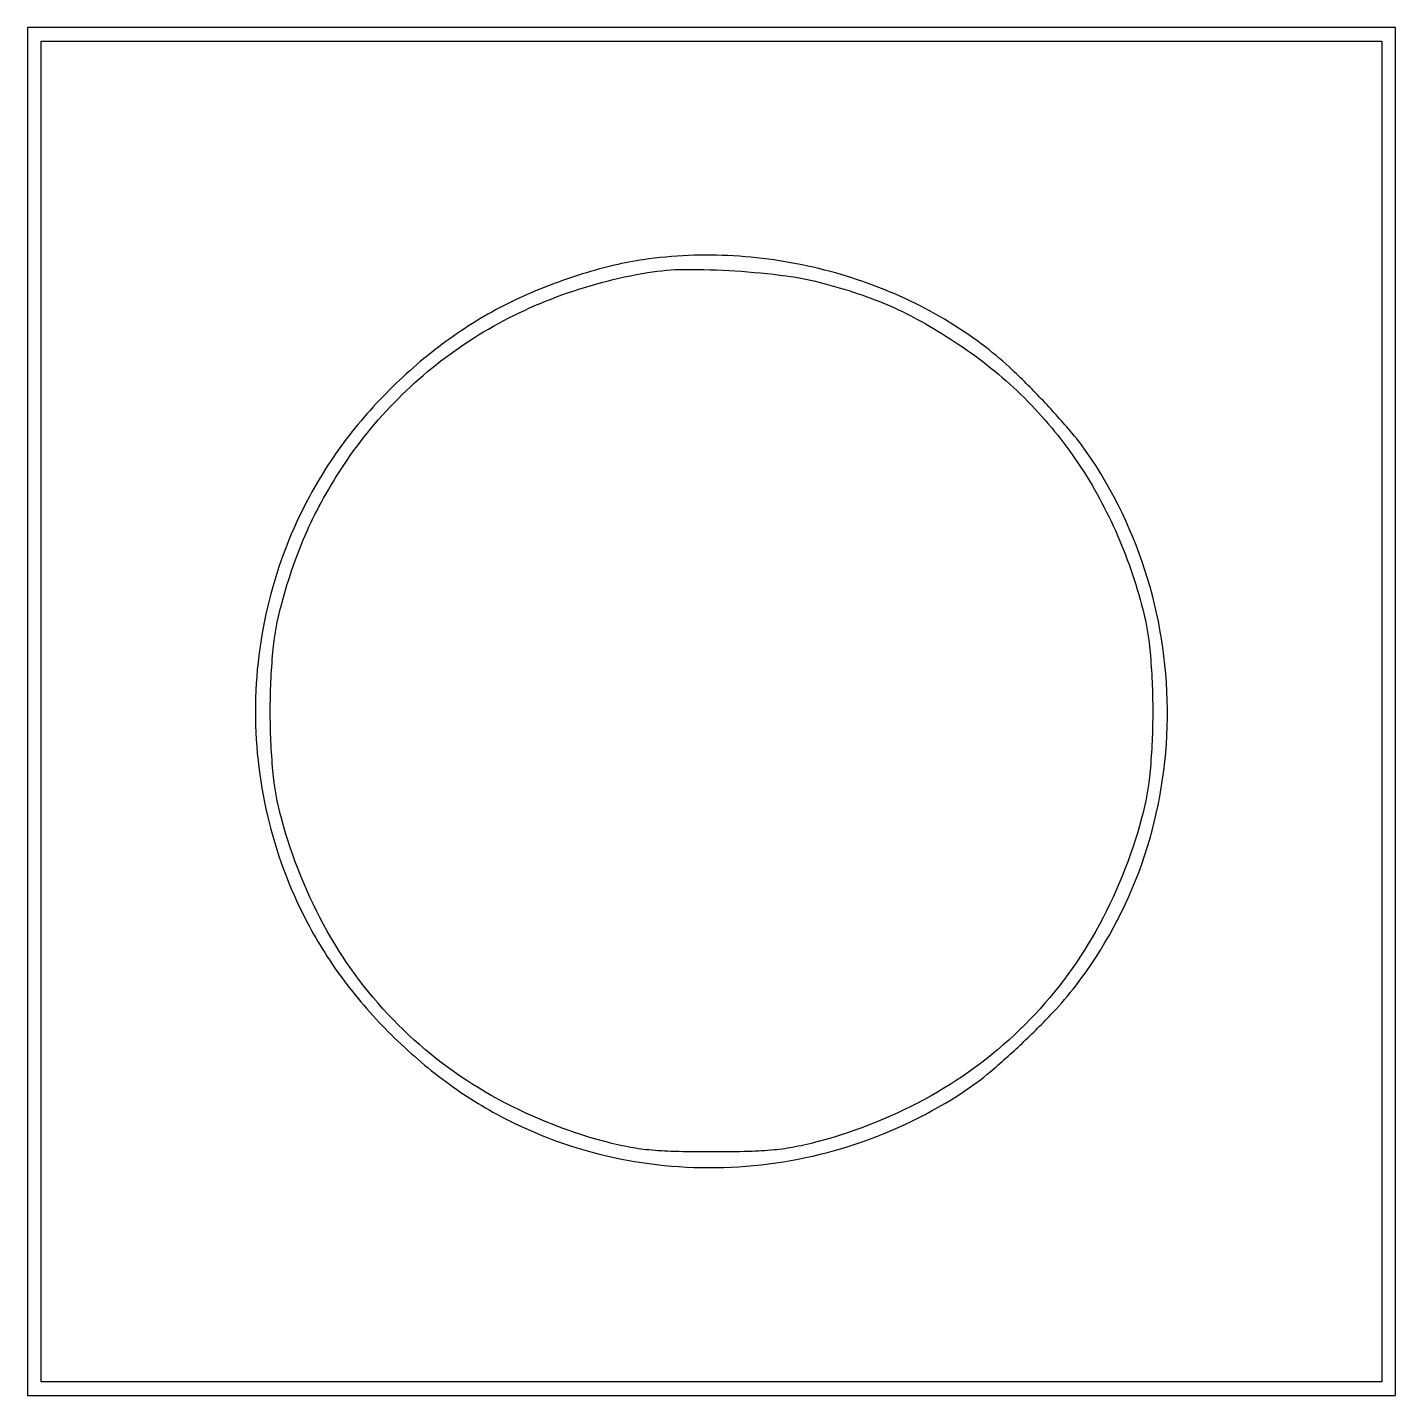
# Model space of a CAD drawing. Extents: x 50 to 351, y 49 to 350.
import ezdxf

# ---------------------------------------------------------------- set-up
doc = ezdxf.new("R2010")
doc.units = 0

msp = doc.modelspace()

# ---------------------------------------------------------------- linework, layer by layer
for points in [[(50, 199.5), (50, 49), (200.5, 49), (351, 49), (351, 199.5), (351, 350), (200.5, 350), (50, 350)], [(348, 199.5), (348, 52), (200.5, 52), (53, 52), (53, 199.5), (53, 347), (200.5, 347), (348, 347)]]:
    msp.add_lwpolyline(points, close=True)
for points in [[(185.5, 298.890854, 0.022783), (179.142874, 297.676289, 0.016275), (172.154875, 295.765718, 0.015811), (165.043875, 293.321669, 0.017243), (158.30757, 290.496183, 0.042946), (144.585369, 282.685334, 0.03837), (131.835313, 272.374558, 0.038239), (120.76789, 260.196097, 0.041896), (112.055467, 246.824016, 0.062001), (103.178087, 223.927308, 0.061585), (100.157938, 199.5, 0.061585), (103.178087, 175.072692, 0.062001), (112.055467, 152.175984, 0.040485), (120.288858, 139.460978, 0.035768), (130.784249, 127.663857, 0.035782), (142.849207, 117.48753, 0.040602), (155.762907, 109.60568, 0.067231), (180.303939, 101.129132, 0.065297), (206.464898, 99.349963, 0.06494), (232.329213, 104.383308, 0.065206), (255.998401, 115.879066, 0.02998), (261.787855, 120.210301, 0.013812), (268.805664, 126.488958, 0.013841), (275.575295, 133.255469, 0.025475), (280.633449, 139.175984, 0.079763), (295.130718, 165.910769, 0.07705), (300.757913, 196.164533, 0.076504), (296.971431, 226.892383, 0.076911), (284.120934, 254.998401, 0.02998), (279.789699, 260.787855, 0.013812), (273.511042, 267.805664, 0.013841), (266.744531, 274.575295, 0.025475), (260.824016, 279.633449, 0.053192), (244.246172, 289.792564, 0.048339), (225.363364, 296.619097, 0.04796), (205.36931, 299.732011, 0.0505)], [(225.5, 293.61257, -0.015886), (233.759838, 291.061753, -0.023644), (240.788675, 288.26593, -0.023765), (247.495718, 284.830438, -0.016281), (254.773729, 280.333557, -0.046227), (268.534985, 269.241618, -0.046765), (279.965199, 255.849999, -0.04599), (288.863847, 240.350157, -0.041902), (295.108774, 223, -0.042574), (296.971244, 212.566473, -0.022892), (297.569788, 199.5, -0.022892), (296.971244, 186.433527, -0.042574), (295.108774, 176, -0.062256), (285.030411, 151.206909, -0.068846), (269.418419, 130.581581, -0.068846), (248.793091, 114.969589, -0.062256), (224, 104.891226, -0.017455), (218.920756, 103.718882, -0.023839), (214.273632, 103.043782, -0.01828), (208.735474, 102.710872, -0.005871), (200.5, 102.614164, -0.005871), (192.264526, 102.710872, -0.01828), (186.726368, 103.043782, -0.023839), (182.079244, 103.718882, -0.017455), (177, 104.891226, -0.062256), (152.206909, 114.969589, -0.068846), (131.581581, 130.581581, -0.068846), (115.969589, 151.206909, -0.062256), (105.891226, 176, -0.042574), (104.028756, 186.433527, -0.022892), (103.430212, 199.5, -0.022892), (104.028756, 212.566473, -0.042574), (105.891226, 223, -0.017659), (108.490214, 231.490242, -0.021967), (111.52342, 239.1668, -0.022335), (115.172055, 246.441531, -0.019393), (119.619273, 253.722409, -0.052345), (132.440351, 269.202959, -0.052579), (148.178972, 281.657505, -0.051845), (166.383558, 290.69461, -0.048257), (186.5, 296.062016, -0.040078), (194.664341, 296.750992, -0.016701), (205.722718, 296.426618, -0.0168), (216.888584, 295.347782, -0.034475)]]:
    msp.add_lwpolyline(points, format="xyb", close=True)

doc.saveas('drawing.dxf')
